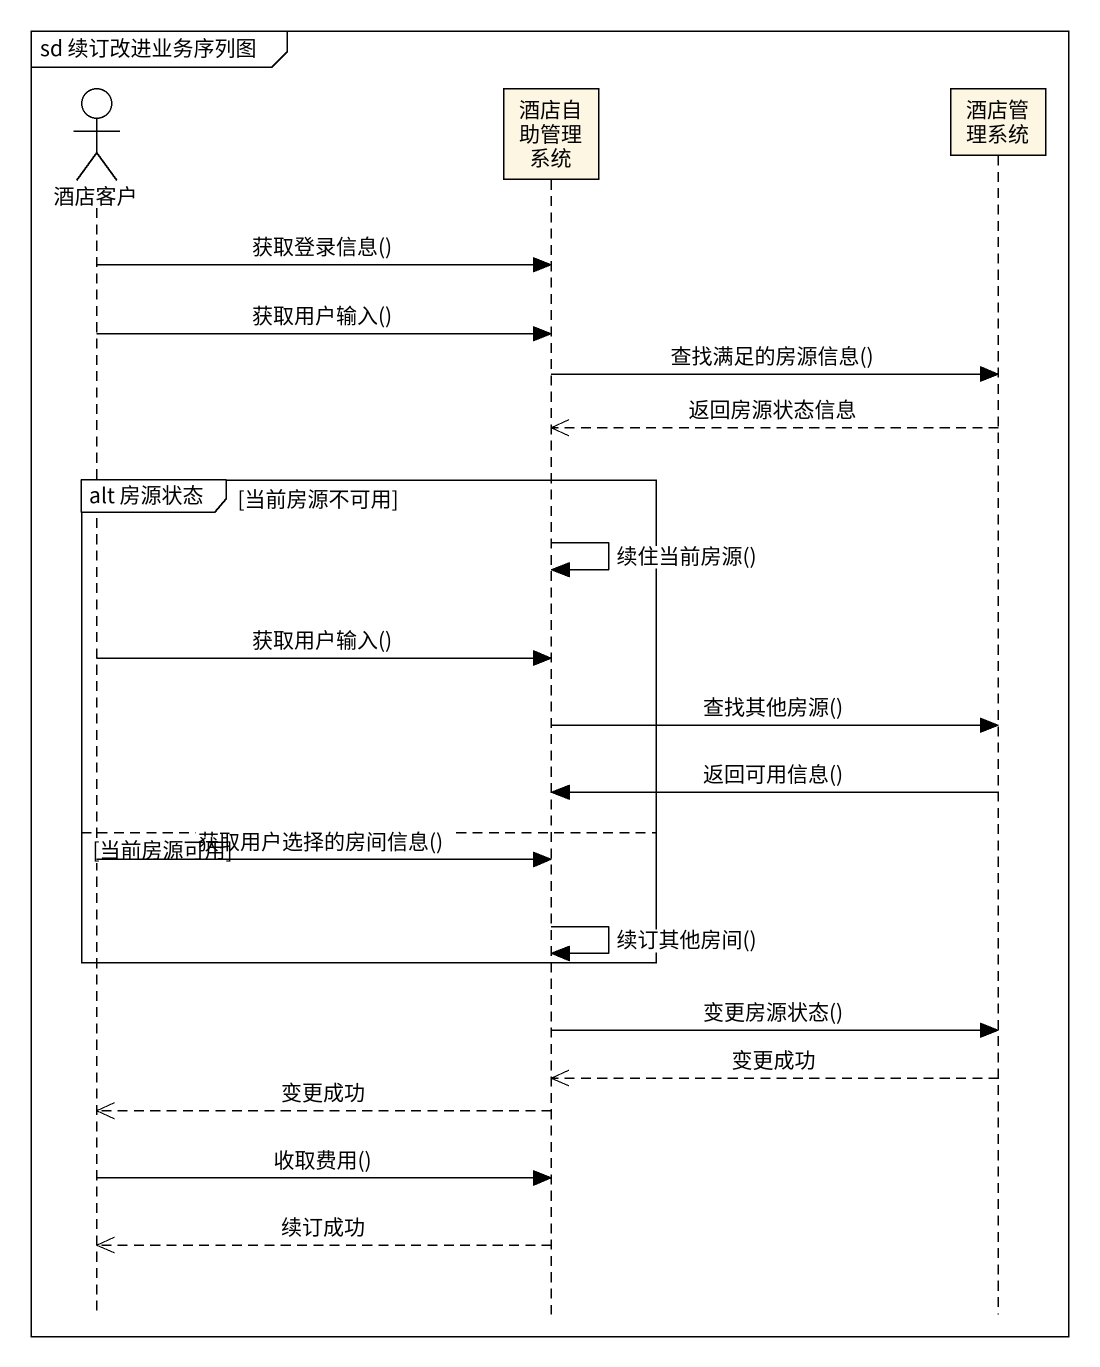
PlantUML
@startuml
mainframe sd 续订改进业务序列图
hide footbox
actor 酒店客户
participant 酒店自助管理系统
participant 酒店管理系统

酒店客户 -> 酒店自助管理系统 : 获取登录信息()
酒店客户 -> 酒店自助管理系统 : 获取用户输入()
酒店自助管理系统 -> 酒店管理系统 : 查找满足的房源信息()
酒店管理系统 -->> 酒店自助管理系统 : 返回房源状态信息
group alt 房源状态 [当前房源不可用]
  酒店自助管理系统 -> 酒店自助管理系统 : 续住当前房源()
  酒店客户 -> 酒店自助管理系统 : 获取用户输入()
  酒店自助管理系统 -> 酒店管理系统 : 查找其他房源()
  酒店管理系统 -> 酒店自助管理系统 : 返回可用信息()
else 当前房源可用
  酒店客户 -> 酒店自助管理系统 : 获取用户选择的房间信息()
  酒店自助管理系统 -> 酒店自助管理系统 : 续订其他房间()
end
酒店自助管理系统 -> 酒店管理系统 : 变更房源状态()
酒店管理系统 -->> 酒店自助管理系统 : 变更成功
酒店自助管理系统 -->> 酒店客户 : 变更成功
酒店客户 -> 酒店自助管理系统 : 收取费用()
酒店自助管理系统 -->> 酒店客户 : 续订成功
@enduml
